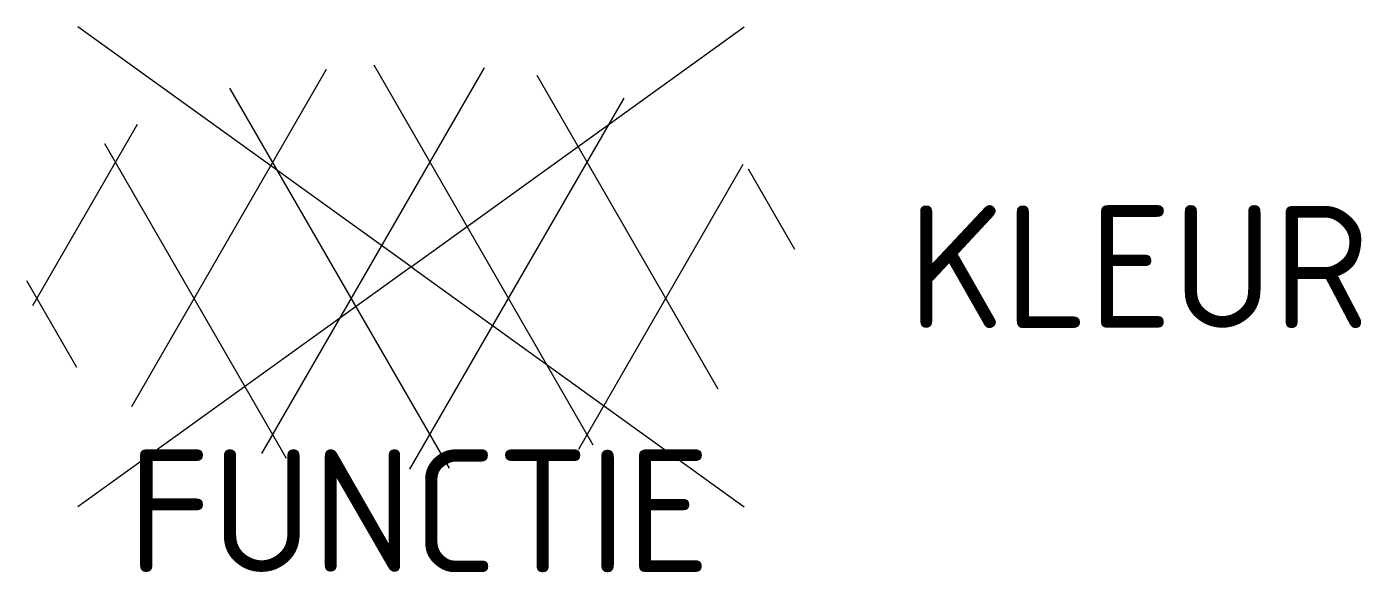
# Model space of a CAD drawing. Extents: x -5.6 to 14, y -4.5 to 3.5.
import ezdxf
from ezdxf.enums import TextEntityAlignment as Align

# ---------------------------------------------------------------- set-up
doc = ezdxf.new("R2010")
doc.units = 0
doc.styles.add('NLCS-ISO', font='NLCS-ISO.ttf')

msp = doc.modelspace()

# ---------------------------------------------------------------- linework, layer by layer
for q in [(-4.895, 3.524), (4.895, 3.524), (-4.895, -3.524), (4.895, -3.524)]:
    msp.add_line((0, 0), q)
at = {"ltscale": 0.1}
for p, q in [((2.677, -2.619), (-0.543, 2.959)), ((-4.1, -2.049), (-1.243, 2.9)), ((-2.19, -2.741), (1.077, 2.919)), ((4.511, -1.795), (1.853, 2.809)), ((0.564, -2.958), (-2.659, 2.624)), ((-0.015, -2.973), (3.131, 2.476)), ((-5.554, -0.567), (-4.018, 2.093)), ((-1.829, -2.813), (-4.496, 1.805)), ((2.466, -2.676), (4.88, 1.505)), ((5.638, 0.254), (4.956, 1.435)), ((-4.91, -1.477), (-5.645, -0.205))]:
    msp.add_line(p, q, dxfattribs=at)

# ---------------------------------------------------------------- texts
at = {"style": 'NLCS-ISO'}
msp.add_attdef('KLEUR', text='', height=1.8, dxfattribs=at).set_placement((7.295, 0), align=Align.MIDDLE_LEFT)
at = {"style": 'NLCS-ISO', "flags": 1}
msp.add_attdef('FUNCTIE', text='', height=1.8, dxfattribs=at).set_placement((0.116, -3.585), align=Align.MIDDLE_CENTER)

doc.saveas('drawing.dxf')
